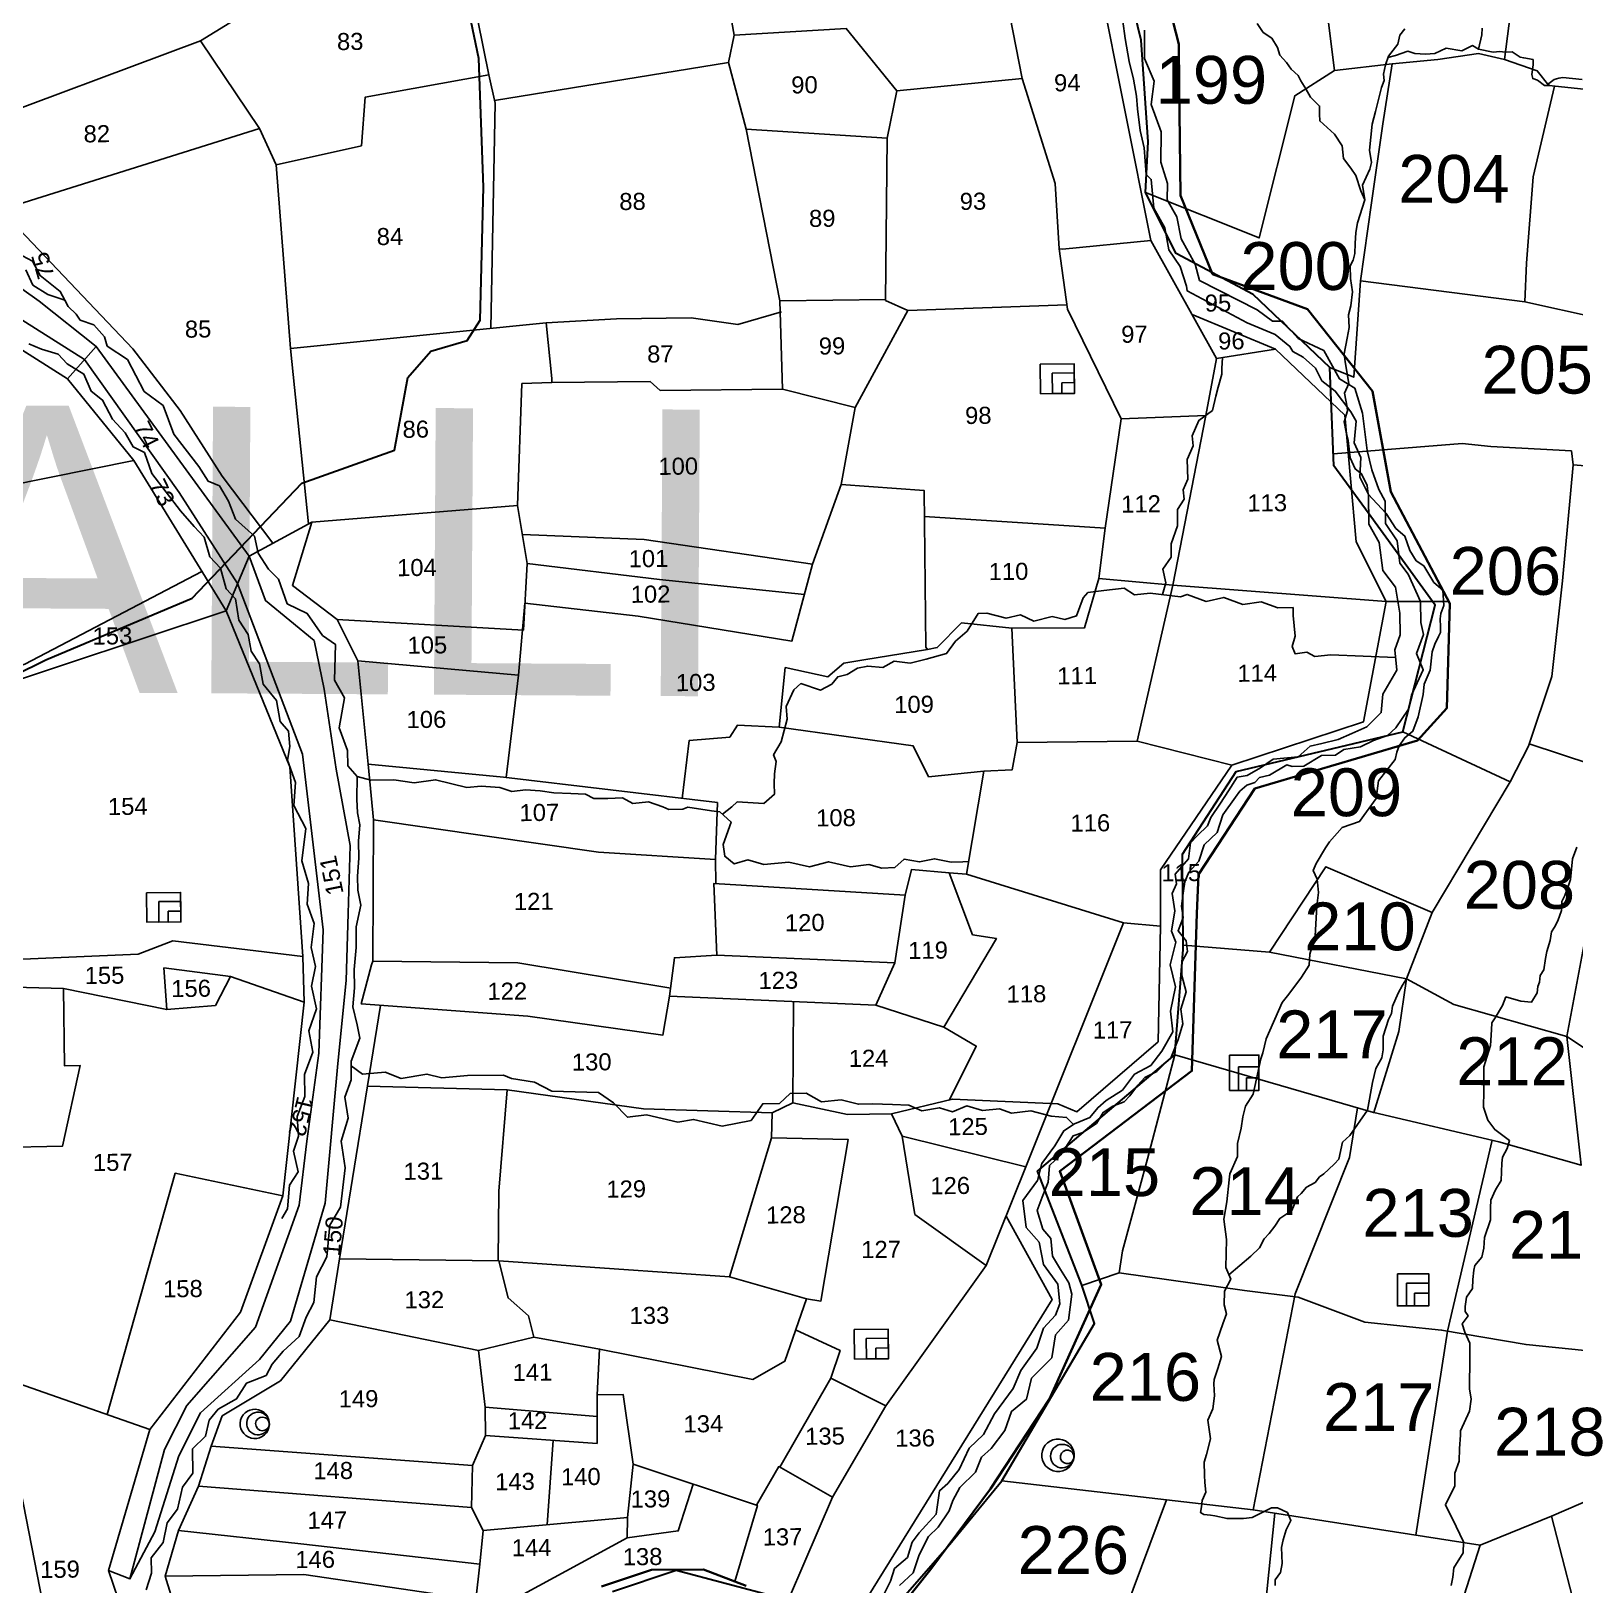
# Model space of a CAD drawing. Header units: inches. Extents: x 304037 to 460575, y 1453943 to 1639883.
# Drawn here: x 326942 to 327772, y 1603326 to 1604162 of the extents above; entities that cross this region are included whole.
import ezdxf

# ---------------------------------------------------------------- set-up
doc = ezdxf.new("R2010")
doc.units = ezdxf.units.IN
doc.header["$MEASUREMENT"] = 0
doc.linetypes.add('ACAD_ISO07W100', pattern=[3, 0, -3])
doc.linetypes.add('BORDER', pattern=[1.75, 0.5, -0.25, 0.5, -0.25, 0, -0.25])
doc.layers.add('FOOTPATH', color=150, linetype='ACAD_ISO07W100', lineweight=30)
doc.layers.add('VILL_BOUNDARY', color=6, linetype='BORDER', lineweight=30)
for name, color, linetype in [('NALA', 4, 'Continuous'), ('ROUND WELL', 5, 'Continuous'), ('SQUAREWELL', 5, 'Continuous'), ('SURVEY_BND', 7, 'Continuous'), ('SURVEY_NO', 7, 'Continuous')]:
    doc.layers.add(name, color=color, linetype=linetype)
doc.styles.get("Standard").update_dxf_attribs({"font": 'arial.ttf'})

# ---------------------------------------------------------------- blocks, each defined once
blk = doc.blocks.new('KALUVOYA')
at = {"layer": 'NALA', "linetype": 'ByBlock'}
for points in [[(-210.838, 56.559), (-210.519, 56.089), (-210.077, 55.789), (-209.775, 55.297), (-209.653, 54.902), (-209.305, 54.517), (-209.06, 54.169), (-208.703, 53.841), (-208.552, 53.559), (-208.29, 53.145), (-208.053, 52.699), (-207.573, 52.239), (-207.573, 51.826), (-207.564, 51.469), (-206.791, 50.779), (-206.387, 50.168), (-206.321, 49.501), (-205.945, 48.994), (-205.672, 48.609), (-205.417, 47.815), (-205.201, 47.336)], [(-203.128, 56.283), (-203.377, 55.943), (-203.495, 55.486), (-203.981, 54.854), (-204.127, 54.406), (-204.23, 53.913), (-204.204, 53.573), (-204.334, 53.207), (-204.439, 52.789), (-204.649, 51.952), (-204.819, 51.299), (-204.963, 49.945), (-204.858, 49.292), (-204.949, 48.939), (-205.329, 48.102), (-205.201, 47.336), (-205.592, 46.134), (-205.67, 45.637), (-205.709, 45.062), (-205.723, 44.539), (-205.814, 44.186), (-205.971, 43.886), (-205.945, 43.232), (-205.854, 42.531), (-205.933, 41.799), (-206.05, 41.329), (-206.024, 40.675), (-206.129, 40.113), (-206.286, 39.29), (-206.233, 38.872), (-206.038, 37.751), (-206.26, 37.241), (-206.129, 36.509), (-206.103, 36.313), (-206.286, 35.738), (-206.168, 35.202), (-206.063, 34.766), (-205.958, 33.864), (-205.697, 33.276), (-205.37, 33.027), (-205.068, 32.42), (-205.029, 31.963), (-204.087, 30.943), (-203.577, 30.172), (-203.105, 29.767), (-202.844, 29.009), (-202.504, 28.486), (-202.111, 28.212), (-201.588, 27.349), (-201.114, 26.949), (-201.062, 26.152), (-201.219, 25.721), (-201.258, 25.446), (-201.245, 25.028), (-201.245, 24.74), (-201.336, 24.518), (-201.533, 24.126), (-201.677, 23.729), (-201.782, 22.762), (-202.083, 22.03), (-202.148, 21.494), (-202.411, 20.325), (-202.686, 19.567), (-203.104, 19.227), (-203.392, 18.809), (-203.51, 18.482), (-203.602, 18.09), (-204.479, 16.971), (-204.597, 16.056), (-205.094, 15.364), (-205.461, 14.854), (-206.363, 14.54), (-207.031, 13.782), (-207.24, 13.482), (-207.726, 12.663), (-207.883, 12.297), (-207.674, 11.839), (-207.608, 11.147), (-207.687, 10.441), (-207.778, 8.859), (-208.053, 7.922), (-208.093, 7.347), (-208.485, 6.707), (-209.152, 5.818), (-209.493, 5.387), (-210.344, 3.486), (-210.514, 2.755), (-210.619, 2.441), (-211.011, 0.592), (-211.406, -0.032), (-211.554, -0.591), (-211.636, -1.182), (-211.835, -1.981), (-211.835, -2.655), (-212.229, -3.558), (-212.262, -3.887), (-212.394, -5.037), (-212.542, -5.94), (-212.394, -6.999), (-212.443, -8.461), (-212.178, -9.075), (-212.497, -9.698), (-212.515, -10.407), (-212.406, -10.88), (-212.588, -11.407), (-212.879, -12.262), (-212.664, -13.111), (-212.855, -13.736), (-213.034, -14.309), (-213.059, -14.551), (-213.021, -15.175), (-213.11, -15.851), (-213.378, -16.437), (-213.225, -17.426), (-213.442, -18.229), (-213.557, -18.636), (-213.544, -19.324), (-213.531, -19.694), (-213.468, -20.205), (-213.668, -20.645), (-213.698, -20.966), (-213.748, -21.276), (-213.578, -21.366), (-213.237, -21.406), (-212.997, -21.446), (-212.366, -21.586), (-212.035, -21.576), (-211.504, -21.576), (-211.053, -21.536), (-210.041, -21.026), (-209.72, -21.026), (-209.209, -21.266), (-209.029, -21.686), (-209.266, -22.173), (-209.427, -22.691), (-209.518, -23.098), (-209.476, -23.93), (-209.574, -24.393), (-209.848, -24.779), (-209.848, -25.073)], [(-199.084, 56.314), (-199.095, 55.979), (-199.268, 55.22), (-198.501, 55.069), (-198.156, 55.101), (-197.869, 55.064), (-197.519, 55.091), (-197.097, 54.81), (-196.903, 54.767), (-196.417, 54.681), (-196.406, 54.4), (-196.482, 53.904), (-196.439, 53.689), (-196.18, 53.602), (-195.828, 53.327), (-195.592, 53.317), (-195.595, 53.438), (-195.309, 53.634), (-195.065, 53.703), (-194.858, 53.746), (-193.86, 53.634)], [(-199.268, 55.22), (-199.586, 55.405), (-200.136, 55.142), (-200.961, 55.274), (-201.558, 54.999), (-202.036, 54.951), (-202.598, 54.999), (-202.968, 55.118), (-203.614, 54.892), (-204.002, 54.791)], [(-200.645, -25.071), (-200.556, -24.648), (-200.512, -24.158), (-200.02, -23.372), (-199.998, -22.793), (-200.399, -21.991), (-200.957, -20.854), (-200.465, -19.866), (-200.465, -19.487), (-200.465, -19.198), (-200.242, -18.574), (-200.22, -17.906), (-200.175, -17.215), (-200.175, -16.992), (-199.706, -15.959), (-199.617, -15.335), (-199.706, -14.8), (-199.706, -14.221), (-199.684, -13.709), (-199.684, -13.33), (-199.684, -12.416), (-199.951, -11.837), (-200.085, -11.392), (-199.772, -10.98), (-199.928, -10.758), (-199.928, -10.49), (-199.861, -10), (-199.549, -9.555), (-199.527, -9.087), (-199.482, -8.597), (-199.415, -8.352), (-199.058, -7.906), (-198.947, -7.438), (-198.924, -6.881), (-198.611, -5.96), (-198.611, -5.336), (-198.589, -4.935), (-198.344, -4.4), (-198.054, -3.91), (-198.054, -3.91), (-198.009, -2.996), (-197.987, -2.685), (-197.742, -2.239), (-197.608, -1.816), (-198.388, -1.248), (-198.744, -0.758), (-198.967, -0.067), (-198.967, 0.757), (-198.967, 1.359), (-198.967, 2.027), (-198.611, 3.148), (-198.566, 3.972), (-198.544, 4.329), (-198.365, 4.596), (-197.986, 5.242), (-197.808, 5.688), (-197.027, 5.465), (-197.027, 5.465), (-196.469, 5.42), (-196.178, 5.896), (-196.147, 6.239), (-196.053, 6.458), (-196.022, 6.801), (-195.819, 7.114), (-195.741, 7.691), (-195.663, 8.066), (-195.49, 8.634), (-195.427, 9.087), (-195.271, 9.337), (-195.099, 9.665), (-194.911, 10.211), (-194.896, 10.679), (-194.724, 10.992), (-194.536, 11.507), (-194.443, 11.834), (-194.332, 12.905), (-194.098, 13.514)], [(-212.277, -8.847), (-211.136, -7.864), (-210.669, -7.432), (-210.426, -6.966), (-210.167, -6.689), (-209.873, -6.292), (-209.613, -5.895), (-208.989, -5.474), (-208.695, -4.765), (-208.505, -4.593), (-208.228, -4.264), (-207.778, -4.022), (-207.536, -3.729), (-207.311, -3.556), (-207.069, -3.331), (-206.758, -3.038), (-206.533, -2.796), (-206.342, -1.904), (-205.954, -1.565), (-205.032, -0.242), (-204.769, 1.205), (-204.601, 1.951), (-204.296, 2.499), (-204.22, 2.925), (-204.22, 3.625), (-203.945, 4.512), (-203.778, 4.817), (-203.732, 5.197), (-203.443, 5.882), (-203.214, 6.308), (-203.001, 6.628)]]:
    blk.add_lwpolyline(points, dxfattribs=at)
at = {"layer": 'ROUND WELL', "linetype": 'ByBlock'}
for centre, major_axis, ratio in [((-221.204, -18.283), (-0.844, 0.072), 1), ((-220.977, -18.326), (-0.116, -0.605), 1), ((-220.719, -18.368), (-0.349, 0.061), 0.999871)]:
    blk.add_ellipse(centre, major_axis=major_axis, ratio=ratio, dxfattribs=at)
at = {"layer": 'SQUAREWELL', "linetype": 'ByBlock'}
for points in [[(-212.244, 2.64), (-210.711, 2.64), (-210.711, 0.796), (-212.244, 0.796)], [(-211.783, 2.03), (-210.711, 2.03), (-210.711, 0.796), (-211.783, 0.796)], [(-211.365, 1.447), (-210.711, 1.447), (-210.711, 0.796), (-211.365, 0.796)], [(-203.465, -8.785), (-201.828, -8.785), (-201.828, -10.461), (-203.465, -10.461)], [(-202.994, -9.275), (-201.828, -9.275), (-201.828, -10.461), (-202.994, -10.461)], [(-202.569, -9.795), (-201.828, -9.795), (-201.828, -10.461), (-202.569, -10.461)]]:
    blk.add_lwpolyline(points, close=True, dxfattribs=at)
at = {"layer": 'SURVEY_BND', "linetype": 'ByBlock'}
for points in [[(-185.731, 61.839), (-190.003, 61.981), (-196.865, 62.811), (-197.919, 54.677), (-196.199, 54.083), (-195.592, 53.317), (-190.615, 52.807), (-186.785, 52.445)], [(-203.783, 54.446), (-206.794, 54.095), (-207.153, 56.87), (-218.355, 61.615)], [(-196.842, 42.02), (-205.437, 43.111), (-204.854, 47.181), (-204.271, 51.32), (-203.783, 54.446), (-201.402, 54.68), (-199.264, 54.992), (-197.919, 54.677)], [(-206.794, 54.095), (-208.87, 52.777), (-210.725, 45.347), (-216.675, 47.727)], [(-195.304, 53.288), (-196.412, 48.552), (-196.764, 44.032), (-196.842, 42.02), (-193.069, 41.181), (-189.261, 40.525)], [(-207.035, 38.577), (-205.783, 38.074), (-205.437, 43.111)], [(-189.273, 40.488), (-190.816, 38.539), (-192.413, 33.337), (-194.307, 33.504), (-194.4, 34.228), (-198.621, 34.452), (-200.113, 34.616), (-206.842, 34.074)], [(-194.307, 33.504), (-194.856, 27.437), (-195.411, 22.437), (-196.644, 18.803), (-197.591, 16.926), (-203.212, 19.546)], [(-196.608, 18.91), (-193.33, 17.832), (-192.721, 18.554), (-190.971, 18.123), (-190.501, 16.552), (-190.501, 16.552), (-190.362, 16.387), (-188.662, 20.125), (-190.461, 24.529), (-191.273, 26.313), (-191.87, 29.012), (-192.413, 33.337)], [(-190.431, 16.469), (-193.157, 11.427), (-194.628, 3.627), (-200.535, 5.284), (-203.001, 6.628), (-201.663, 10.092), (-207.224, 12.488), (-210.159, 8.022), (-203.001, 6.628)], [(-203.001, 6.628), (-203.398, 3.883), (-204.714, -0.361), (-198.165, -1.886), (-193.87, -3.111), (-194.628, 3.627), (-192.464, 2.196), (-192.811, 8.41), (-187.548, 7.502), (-181.089, 6.711), (-178.547, 6.659), (-176.205, 11.346), (-176.17, 14.82), (-180.76, 15.445), (-185.698, 14.646), (-188.098, 16.556), (-192.811, 8.41)], [(-201.663, 10.092), (-197.591, 16.926)], [(-210.159, 8.022), (-214.651, 8.38)], [(-215.107, 2.654), (-216.53, -2.791), (-217.833, -7.596), (-218.003, -8.751), (-219.961, -9.406)], [(-204.718, -0.36), (-215.107, 2.654)], [(-195.409, -21.455), (-199.136, -22.965), (-211.001, -21.127), (-208.803, -9.843), (-205.985, -2.712), (-205.557, -0.116)], [(-200.847, -11.779), (-198.523, -1.803)], [(-218.003, -8.751), (-211.452, -9.664), (-208.655, -10.003), (-205.171, -11.32), (-201.161, -11.725), (-196.745, -12.485), (-191.459, -13.01)], [(-200.847, -11.779), (-202.499, -22.444)], [(-210.997, -21.128), (-224.142, -19.622)], [(-186.749, -34.707), (-196.605, -32.035), (-193.757, -27.857), (-195.409, -21.455), (-190.933, -19.513)], [(-215.521, -20.609), (-218.576, -28.779), (-223.556, -26.551), (-225.673, -28.104), (-230.195, -26.612)], [(-218.576, -28.779), (-210.894, -31.412), (-209.862, -21.303)], [(-202.606, -33.863), (-199.136, -22.965)]]:
    blk.add_lwpolyline(points, dxfattribs=at)
at = {"layer": 'VILL_BOUNDARY', "linetype": 'ByBlock'}
for points in [[(-244.476, -25.415), (-241.144, -24.297), (-235.895, -25.687)], [(-229.919, -26.44), (-226.844, -22.928), (-224.142, -19.622), (-219.295, -11.395), (-219.981, -9.346), (-222.286, -3.44), (-215.107, 2.654), (-214.669, 8.154), (-214.717, 13.144), (-211.911, 17.468), (-203.212, 19.546), (-201.526, 26.162), (-205.024, 30.986), (-206.814, 33.439), (-207.035, 38.577), (-211.043, 42.4), (-215.064, 44.536), (-216.675, 47.727), (-216.539, 50.363), (-216.899, 55.689), (-218.355, 61.615)]]:
    blk.add_lwpolyline(points, dxfattribs=at)
at = {"layer": 'SURVEY_NO', "linetype": 'ByBlock'}
for s, p in [('199', (-216.141, 52.358)), ('204', (-203.46, 47.189)), ('200', (-211.707, 42.63)), ('205', (-199.105, 37.22)), ('206', (-200.762, 26.702)), ('209', (-209.06, 15.128)), ('208', (-200.022, 10.297)), ('210', (-208.352, 8.119)), ('217', (-209.812, 2.475)), ('212', (-200.401, 1.075))]:
    blk.add_text(s, height=2.5, rotation=0.02818, dxfattribs=at).set_placement(p)
for s, p in [('215', (-221.7, -4.731)), ('214', (-214.343, -5.721)), ('213', (-205.299, -6.852)), ('219', (-197.643, -7.997)), ('216', (-219.553, -15.433)), ('217', (-207.357, -17.003)), ('218', (-198.413, -18.283)), ('226', (-223.308, -24.483))]:
    blk.add_text(s, height=2.5, dxfattribs=at).set_placement(p)
blk = doc.blocks.new('BRAHMANAPALLE')
at = {"layer": 'FOOTPATH', "linetype": 'ByBlock'}
blk.add_lwpolyline([(93.94, 35.71), (106.33, 41.65), (125.7, 49.57), (140.35, 64.57), (152.64, 68.79), (154.53, 78.38), (157.58, 81.81), (162.41, 83.18), (164.14, 85.85), (164.77, 103.38), (164.37, 120.39), (162.25, 131.21)], dxfattribs=at)
at = {"layer": 'NALA'}
for points in [[(249.41, 124.35), (249.69, 122.09), (250.18, 119.02), (250.74, 116.71), (251.1, 114.44), (251.21, 112.79), (251.54, 109.91), (252.06, 107.62), (252.25, 104.1), (252.93, 103.44), (253.21, 99.63), (254.64, 97.03), (255.14, 94.13), (256.61, 91.89), (257.44, 89.28), (257.53, 88.66), (265.39, 84.38), (269.05, 82.79), (270.98, 81.19), (271.38, 80.5), (272.71, 79.73), (274.35, 78.28), (275.14, 76.61), (276.9, 75.23), (278.94, 72.46), (279.61, 71.21), (279.33, 68.37), (280.17, 66.41), (280.01, 63.84), (281.14, 61.53), (281.14, 57.59), (282.48, 55.19), (282.91, 51.48), (284.56, 49.25), (285.1, 45.82), (285.1, 42.96), (284.4, 40.99), (284.64, 38.29), (282.75, 35.13), (282.5, 32.71), (280.57, 30.84), (278.59, 30.01), (276.8, 29.23), (274.61, 28.71), (273.07, 28.39), (271.48, 27.01), (268.19, 26.73), (266.49, 25.58), (264.72, 24.6), (263.41, 24.41), (262.22, 22.63), (261.15, 20.98), (259.85, 19.11), (259.41, 18.04), (258.08, 16.77), (257.14, 15.82), (256.85, 13.71), (255.08, 11.68), (255.22, 10.39), (254.64, 9.12), (254.95, 6.84), (254.49, 4.19), (255.06, 2.69), (254.28, -0.29), (254.93, -3.2), (254.25, -6.39), (254.51, -9.11), (253.04, -11.64), (251.56, -13.55), (249.39, -14.66), (247.79, -16.73), (245.65, -18.07), (244.51, -19.03), (243.45, -20.33), (241.43, -21.13), (239.98, -22.03), (238.77, -24.01), (237.04, -26.31), (236.45, -28.56), (234.5, -31.15), (234.9, -34.74), (236.57, -36.69), (237.11, -39.63), (238.99, -42.27), (239.2, -44.87), (238.61, -46.36), (237.02, -48.04), (236.11, -50.69), (233.95, -53.6), (232.93, -55.96), (230.45, -59.28), (228.96, -62), (227.04, -63.77), (225.69, -66.57), (224.16, -68.43), (223.07, -69.36), (222.6, -72.47), (220.33, -74.87), (219.36, -76.09), (218.72, -78.11), (216.99, -79.57), (216.45, -81.24), (215.36, -83.33)], [(104.52, 83.36), (106.2, 82.66), (108.37, 81.97), (109.55, 80.67), (111.77, 79.31), (112.68, 77.03), (114.18, 75.85), (115.48, 73.33), (117.14, 71.51), (118.16, 69.61), (119.62, 68.85), (120.58, 66.1), (124.31, 61.11), (126.07, 59.03), (127.38, 57.6), (128.13, 55), (129.51, 53.48), (130.21, 50.73), (131.45, 49.41), (131.83, 46.58), (133.06, 44.69), (133.44, 42.5), (134.52, 40.8), (134.95, 38.12), (136.69, 35.95), (137.15, 33.17), (138.22, 31.88), (138.41, 29.86), (138.05, 28.04), (139.1, 25.08), (138.85, 22.05), (140.4, 19.01), (139.8, 14.75), (140.64, 11.73), (140.46, 8.99), (141.33, 6.46), (140.92, 3.27), (141.45, 0.74), (140.9, -1.81), (141.53, -4.82), (140.47, -7.72), (140.97, -10.54), (139.86, -13.46), (139.87, -16.38), (138.81, -19.02), (138.96, -21.61), (138.28, -23.59), (138.87, -26.3), (137.71, -28.06), (137.39, -31.21), (136.64, -32.47)], [(252.24, 123.13), (252.24, 119.4), (253.47, 116.4), (253.01, 113.35), (254.33, 109.71), (254.23, 105.7), (255.09, 102.87), (255.02, 100.73), (256.24, 98.46), (256.8, 95.56), (258.61, 92.18), (259.15, 90.03), (266.7, 86.07), (268.74, 84.54), (270.03, 84.54), (272.11, 82.23), (275.44, 80.58), (277.47, 76.82), (279.48, 75.56), (280.48, 72.27), (281.02, 67.34), (281.61, 64.78), (282.51, 62.15), (283.34, 60.64), (283.34, 57.65), (284.88, 55.36), (285.18, 52.4), (286.25, 50.93), (287.87, 47.33), (287.87, 44.57), (288.21, 42.98), (287.23, 40.48), (288.11, 38.3), (286.52, 34.95), (286.13, 33.12), (284.4, 30.7), (283.3, 29.7), (281.46, 29.06), (279.7, 28.23), (277.5, 27.89), (276.4, 27.15), (274.57, 27.15), (272.2, 25.74), (270.68, 25.74), (269.99, 25.95), (267.67, 24.64), (266.35, 24.32), (265.71, 23.68), (264.68, 23.32), (263.71, 22.55), (263.15, 21.76), (261.43, 19.46), (260.67, 17.14), (258.94, 15.52), (258.2, 13.36), (256.89, 11.93), (256.32, 10.67), (256.09, 9.15), (255.86, 7.45), (256.06, 5.95), (255.36, 4.21), (256.44, 2.89), (256.58, 1.44), (255.8, 0.04), (255.8, -1.69), (256.35, -3.85), (255.63, -6.15), (255.87, -8.08), (255.21, -10.13), (254.29, -12.45), (252.36, -14.32), (250.76, -15.1), (249.85, -16.1), (248.74, -17.52), (248.01, -18.27), (246.49, -18.85), (245.23, -19.66), (244.31, -21.11), (242.49, -22.3), (241.2, -22.69), (239.57, -25.19), (238.06, -26.6), (237.84, -28.77), (237.03, -30.74), (236.34, -32.5), (237.08, -34.98), (238.13, -36.23), (238.33, -38.57), (239.34, -40.32), (240.44, -42.11), (240.83, -43.62), (240.34, -47.02), (238.6, -48.93), (238.07, -51.97), (235.37, -54.63), (234.66, -57.41), (232.66, -58.99), (231.78, -61.49), (229.95, -63.84), (228.64, -65.01), (227.83, -66.97), (225.75, -68.98), (224.79, -70.67), (224.32, -72.02), (222.84, -74.15), (221.53, -75.39), (220.28, -77.79), (219.45, -80.18), (217.64, -81.8)], [(103.15, 95.37), (105.15, 94.3), (106.12, 92.37), (108.75, 90.26), (109.7, 88.41)], [(104.26, 93.16), (105.15, 91.14), (107.12, 89.87), (109.35, 89.09), (109.79, 88.25), (110.81, 87.25), (111.36, 86.45), (113.14, 85.8), (114.54, 84.2), (114.86, 82.96), (117.52, 81.17), (119.69, 76.93), (122.18, 75.03), (123.54, 71.25), (126.81, 66.92), (128, 64.98), (129.48, 64.36), (130.68, 62.33), (131.56, 59.93), (134.02, 57.64), (134.51, 55.41), (135.83, 53.29), (137.16, 51.96), (138.27, 48.7), (140.89, 47.38), (142.89, 44.45), (144.57, 43.26), (144.39, 38.54), (145.68, 36.2), (144.94, 32.23), (146.02, 29.25), (146.02, 27.19), (147.24, 25.77), (147.14, 22.79), (147.24, 20.99), (147.53, 19.41), (147.33, 17.26), (147.33, 15), (147.14, 12.62), (147.14, 10.77), (147.53, 8.8), (146.87, 5.94), (146.87, 3.2), (146.57, 0.29), (146.57, -2.1), (146.34, -4.61), (146.89, -7.01), (147.19, -8.75), (146.04, -11.77), (146, -14.26), (145.12, -16.53), (145.53, -19.32), (144.61, -22.33), (145.08, -25.85), (144.42, -31.03), (142.96, -33.39), (142.55, -37.57), (141.12, -40.22), (140.75, -43.59), (139.73, -45.51), (138.74, -48.04), (136.64, -49.99), (135.14, -51.67), (134.33, -53.18), (131.72, -54.14), (130.4, -56.2), (127.94, -57.55), (126.76, -58.95), (126.25, -61.08), (124.52, -62.73), (124.52, -65.93), (123.13, -67.76), (122.43, -70.69), (121.07, -72.45), (120.52, -75.07), (118.91, -77.05), (118.91, -79.1), (118.21, -81.27)], [(253.82, 48.61), (254.25, 50.16), (253.91, 51.96), (255.01, 53.54), (255.01, 55.29), (255.9, 57.67), (255.9, 59.84), (256.79, 61.19), (256.67, 62.41), (257.33, 63.82), (257.25, 66.39), (258.08, 68.2), (257.94, 69.51), (258.86, 71.56), (260.67, 72.86), (261.13, 74.74), (261.48, 75.91), (261.98, 77.62), (261.98, 78.4), (262.07, 79.78)], [(195.41, 20.26), (196.65, 21.22), (197.34, 21.88), (200.87, 21.64), (202.29, 22.82), (202.29, 24.24), (202.31, 25.52), (202.57, 27.16), (202.23, 28.03), (203.25, 29.75), (204.06, 32.74), (203.95, 34.4), (205, 36.6), (205.93, 37.39), (208.51, 36.51), (210.01, 37.27), (210.83, 38.24), (212.08, 38.54), (213.45, 39.37), (214.79, 39.6), (216.79, 39.38), (218.29, 40.21), (220.38, 39.92), (222.53, 40.45), (225.21, 41.15), (226.41, 42.76), (227.97, 44.09), (229.45, 46.4), (230.61, 46.4), (233.12, 45.71), (235.02, 46.13), (236.77, 45.29), (239.19, 45.88), (240.89, 45.47), (242.43, 45.93), (243.31, 48.3), (243.97, 49.01), (246.05, 49.24), (248.76, 49.51), (250.11, 48.63), (252.17, 48.84), (256.19, 48.27), (257.06, 48.6), (259.56, 47.63), (261.88, 48.16), (264.41, 47.2), (266.81, 47.51), (269.03, 46.7), (271.02, 46.7), (271.02, 45.65), (271.25, 42.91), (270.85, 41.57), (271.25, 40.59), (272.79, 40.78), (273.84, 40.2), (275.93, 40.43), (284.49, 39.96)], [(147.24, 25.77), (149.02, 25.3), (152.07, 25.3), (154.74, 24.85), (157.58, 25.23), (161.68, 24.17), (163.61, 24.33), (166.05, 24.14), (167.62, 23.58), (169.42, 23.77), (171.36, 23.64), (173.18, 23.35), (175.41, 23.24), (177.33, 23.1), (178.43, 22.55), (180.29, 22.49), (182.22, 22.57), (183.57, 21.8), (185.65, 22.02), (187.55, 21.31), (188.31, 20.98), (190.19, 20.98), (190.86, 21.23), (193.98, 20.72), (195.05, 20.58), (196.56, 19.21), (195.47, 16.26), (195.65, 14.72), (196.88, 13.69), (198.7, 14.19), (200.77, 13.57), (204.07, 13.83), (206.82, 13.19), (209.34, 13.83), (212.23, 13.13), (214.65, 13.43), (216.34, 12.91), (218.08, 12.99), (219.3, 14.07), (221.35, 13.67), (223.33, 14.07), (225.54, 13.61), (227.04, 13.65), (227.76, 13.67)], [(146.03, -12.42), (147.52, -13.5), (150.51, -13.27), (152.62, -14.15), (156.01, -13.6), (157.99, -14.1), (161.35, -13.85), (166.13, -13.85), (167.16, -14.31), (170.18, -14.82), (172.46, -16.03), (178.61, -16.28), (180.6, -17.67), (182.4, -19.59), (184.92, -19.32), (189.05, -20.3), (191.14, -19.98), (194.9, -20.91), (198.72, -20.21), (200.3, -18.02), (202.49, -18.02), (203.93, -16.69), (206.06, -16.69), (208.05, -17.83), (210.65, -17.6), (212.91, -18.22), (214.8, -18.18), (217.42, -18.3), (219.59, -18.4), (221.29, -19.18), (223.6, -18.8), (225.34, -19.34), (227.24, -18.59), (229.28, -19.21), (231.52, -19.02), (233.1, -19.61), (235.66, -19.35), (238.36, -20.07), (240.38, -20.26), (241.28, -21.22)]]:
    blk.add_lwpolyline(points, dxfattribs=at)
at = {"layer": 'ROUND WELL', "linetype": 'ByBlock'}
for centre, major_axis, ratio in [((132.77, -59.53), (-1.86, 0.51), 1), ((133.2, -59.48), (-0.15, -1.49), 1), ((133.79, -59.54), (-0.902, 0.051), 0.999297)]:
    blk.add_ellipse(centre, major_axis=major_axis, ratio=ratio, dxfattribs=at)
at = {"layer": 'SQUAREWELL', "linetype": 'ByBlock'}
for points in [[(238, 79.2), (242.49, 79.2), (242.49, 75.31), (238, 75.31)], [(239.59, 78.02), (242.49, 78.02), (242.49, 75.31), (239.59, 75.31)], [(240.81, 76.73), (242.49, 76.73), (242.49, 75.31), (240.81, 75.31)], [(119.27, 10.74), (123.76, 10.74), (123.76, 6.85), (119.27, 6.85)], [(120.86, 9.56), (123.76, 9.56), (123.76, 6.85), (120.86, 6.85)], [(122.08, 8.27), (123.76, 8.27), (123.76, 6.85), (122.08, 6.85)], [(212.03, -47.97), (216.52, -47.97), (216.52, -51.86), (212.03, -51.86)], [(213.62, -49.15), (216.52, -49.15), (216.52, -51.86), (213.62, -51.86)], [(214.85, -50.44), (216.52, -50.44), (216.52, -51.86), (214.85, -51.86)]]:
    blk.add_lwpolyline(points, close=True, dxfattribs=at)
at = {"layer": 'SURVEY_BND', "linetype": 'ByBlock'}
for points in [[(224.67, 251.57), (224.97, 245.37), (233.21, 230.03), (234.91, 227.09), (235.53, 218.36), (231.98, 199.09), (218.02, 184.92), (205.45, 171.37), (194.7, 160.82), (175.64, 158.3), (172.5, 143.8), (194.53, 144.23), (198.1, 123.09), (212.9, 123.8), (219.5, 115.49), (218.13, 109.25), (199.52, 110.68), (197.31, 119.5), (198.1, 123.09)], [(113.43, 82.94), (105.98, 88.99), (103.68, 90.64), (99.71, 97.33), (94.09, 105.38), (87.35, 116.36), (86.64, 117.61), (83.88, 127.27), (81.04, 137.92), (78.38, 147.61), (71.7, 161.59), (65.71, 159.22), (61.89, 157.16), (71.99, 135.81), (75.39, 125.87), (79.76, 113.85), (63.79, 107.31), (62.93, 107.12), (55.15, 130.21), (28.88, 125.72), (47.63, 70.32)], [(111.86, 81.22), (101.15, 88.19), (94.62, 96.02), (89.7, 102.24), (84.7, 113.14), (79.73, 123.86), (72.44, 143.01), (68.57, 151.74), (66.01, 159.34)], [(211.16, 151.62), (231.07, 144.01), (236.04, 116.94), (219.5, 115.49)], [(139.06, 82.4), (137.44, 106.67), (148.72, 109.04), (149.29, 115.43), (165.66, 118.22), (161.46, 140.27), (142.43, 132.05), (127.64, 123.14), (135.3, 111.49), (137.44, 106.67)], [(246.37, 129.47), (252.79, 95.39), (241.1, 94.37), (240.68, 94.4), (240.25, 103.04), (236.04, 116.94)], [(127.64, 123.14), (95.92, 111.68), (92.97, 115.76)], [(166.37, 114.81), (197.31, 119.5)], [(165.66, 118.22), (166.44, 114.46), (165.56, 84.75)], [(79.76, 113.85), (87.49, 103.02), (98.67, 85.8), (109.58, 78.72)], [(95.92, 111.68), (101.05, 101.13), (135.3, 111.49)], [(199.52, 110.68), (203.73, 87.97), (217.74, 87.97)], [(241.6, 87), (220.62, 86.51), (217.69, 87.86), (218.13, 109.25)], [(101.05, 101.13), (118.25, 82.56), (124.4, 74.35), (129.85, 65.61), (136.43, 56.69)], [(240.68, 94.4), (241.67, 86.43), (248.59, 71.89), (259.77, 72.21), (261.3, 79.69)], [(252.79, 95.39), (261.3, 79.69), (269.1, 80.84), (258.13, 85.54)], [(172.85, 85.4), (182.15, 85.83), (191.98, 85.83), (198.14, 84.9), (203.91, 86.51)], [(203.73, 87.97), (203.93, 76.31), (187.81, 76.31), (186.49, 77.5), (173.51, 77.52)], [(203.93, 76.31), (213.52, 73.76), (220.62, 86.51)], [(141.17, 59.19), (139.06, 82.4), (172.85, 85.4), (173.53, 78.03), (173.51, 77.52), (169.56, 77.4), (168.81, 61.34)], [(67.42, 58.17), (118.24, 67.83), (109.58, 78.72), (113.43, 82.94), (133.32, 55.04), (130.17, 47.83), (118.24, 67.83)], [(111.86, 81.22), (124.16, 63.54), (131.74, 51.43), (140.05, 28.82), (142.54, 5.59), (141.79, -10.7), (140.04, -22.29), (138.94, -30.74), (133.03, -46.76), (123.82, -57.01), (120.83, -62.77), (116.17, -79.31), (116.06, -79.82), (113.25, -78.69), (118.89, -60.11), (98.97, -52.88), (104.85, -84.74), (108.14, -102.46), (122.03, -105.34), (113.25, -78.69)], [(269.1, 80.84), (278.16, 72.03), (279.46, 55.29), (283.32, 47.38)], [(213.52, 73.76), (211.55, 63.61), (222.5, 62.71), (222.5, 42), (222.7, 41.7), (224, 41.94), (227.22, 45.16), (233.86, 44.42), (234.41, 29.31), (250.26, 29.31), (255.19, 49.84), (245.43, 50.85), (243.48, 44.35), (233.86, 44.42)], [(246.35, 57.47), (248.59, 71.89)], [(283.32, 47.38), (255.19, 49.84), (259.77, 72.21)], [(169.64, 48.43), (184.56, 46.54), (204.83, 43.01), (207.64, 53.16), (211.55, 63.61)], [(133.32, 55.04), (141.62, 59.43), (138.98, 51.11), (144.82, 46.52), (169.4, 44.87), (169.99, 53.63), (168.81, 61.34), (141.62, 59.43)], [(207.64, 53.16), (185.46, 56.64), (169.4, 57.49)], [(245.43, 50.85), (246.35, 57.47), (222.5, 59.28)], [(116.06, -79.82), (119.4, -73.62), (122.68, -63.64), (125.63, -58), (133.51, -51.03), (137.65, -46.01), (142.38, -30.49), (144.27, -12.07), (145.47, -1.14), (145.83, 7.73), (146.23, 16.68), (144.47, 26.78), (143.01, 37.38), (141.75, 43.78), (135.4, 49.15), (133.32, 55.04)], [(169.99, 53.63), (187.45, 51.35), (206.53, 49.13)], [(130.17, 47.83), (97.43, 37.38), (93.53, 30.61), (90.92, 36.79), (103.55, 41.1), (127.03, 53.08)], [(93.53, 30.61), (93.12, 28.08), (97.82, 21.74), (96.74, 16.69), (98.1, 15.12), (98.68, 2.03), (118.09, 2.65), (122.65, 4.35), (139.81, 2.1), (138.37, 27.15), (130.17, 47.83)], [(168.68, 38.93), (169.64, 48.43)], [(262.71, 25.98), (280.14, 31.5), (283.32, 47.38), (291.59, 47.26)], [(147.51, 41.07), (144.82, 46.52)], [(148.69, 27.38), (147.51, 41.07), (168.68, 38.93), (166.91, 25.45)], [(222.7, 41.7), (214.28, 40.42), (211.64, 40.03), (209.51, 38.27), (203.9, 39.54), (203.03, 31.66), (220.69, 29.01), (222.66, 24.92), (229.96, 25.58), (233.7, 25.69), (234.41, 29.31)], [(203.03, 31.66), (197.51, 31.98), (196.47, 30.44), (191.11, 30.04), (190.11, 22.41)], [(250.26, 29.31), (262.71, 25.98), (253.16, 12.3), (253.07, 4.84)], [(149.34, 20.03), (148.69, 27.38), (166.54, 25.5), (194.75, 21.8), (194.4, 14.29)], [(229.96, 25.58), (227.53, 11.99)], [(194.41, 11.11), (194.4, 14.29), (179, 15.43), (149.34, 20.03), (149.03, 1.39)], [(225.26, 12.21), (220.27, 12.68), (219.4, 9.31), (217.94, 0.4), (194.45, 1.68), (188.84, 1.4), (188.16, -3.69), (215.36, -5.15), (217.94, 0.4)], [(219.4, 9.31), (194.15, 11.13), (194.45, 1.68)], [(224.95, -17.77), (228.57, -10.72), (224.3, -8.17), (231.39, 3.44), (228.24, 3.98), (225.26, 12.21), (227.53, 11.99), (248.16, 5.36)], [(217.27, -19.55), (225.33, -17.68), (239.25, -18.48), (241.76, -19.55), (252.56, -10.42), (253.07, 4.84), (248.16, 5.36), (234.92, -26.75)], [(139.81, 2.1), (139.93, -3.93)], [(108.17, -1.79), (100.02, -1.48), (98.68, 2.03)], [(99.46, -22.65), (107.79, -22.59), (110.26, -11.97), (108.17, -11.97), (108.17, -1.79), (121.77, -4.7), (121.44, 0.79), (130.24, -0.44), (128.18, -4.26), (121.77, -4.7)], [(188.16, -3.69), (187.21, -8.8), (169.4, -6.1), (147.44, -4.25), (148.87, 0.92), (149.03, 1.39), (168.18, 0.96), (188.31, -2.62)], [(130.24, -0.44), (139.93, -3.93), (136.8, -29.47)], [(149.98, -4.47), (144.18, -37.87)], [(204.51, -4.57), (204.25, -17.93)], [(215.36, -5.15), (224.3, -8.17)], [(148.14, -15.1), (166.57, -15.79), (165.34, -29.16), (165.12, -38.37)], [(166.57, -15.79), (184.56, -18.5), (201.54, -19.24)], [(201.4, -22.52), (201.54, -19.24), (204.25, -17.93), (211.47, -19.55), (217.27, -19.55), (218.66, -22.5)], [(205.76, -43.83), (207.68, -44.14), (211.53, -22.88), (201.4, -22.52), (195.65, -40.8)], [(216.1, -58.09), (229.56, -39.69), (220.2, -32.84), (218.66, -22.5), (234.92, -26.75), (229.56, -39.69)], [(113.31, -58.09), (122.65, -26.32), (136.8, -29.47), (131.07, -44.75), (118.89, -60.11)], [(232.24, -33.22), (238.19, -44.3), (209.19, -89.96)], [(165.21, -38.37), (144.18, -37.87), (142.84, -45.91)], [(178.4, -50.17), (198.57, -54.4), (202.83, -52.04), (205.76, -43.83), (195.65, -40.8), (165.21, -38.37), (166.4, -43.27), (169.06, -45.68), (169.72, -48.5)], [(127, -62.4), (128.49, -58.42), (136.23, -53.88), (142.84, -45.91), (162.4, -50.19), (163.2, -57.67)], [(162.4, -50.19), (169.72, -48.5), (178.4, -50.17), (177.99, -56.21)], [(208.87, -54.33), (210.14, -50.68), (204.3, -47.93)], [(208.91, -70.07), (216.1, -58.09), (208.87, -54.33), (202, -66.01)], [(162.78, -73.94), (181.83, -72.44), (182.66, -65.42), (181.45, -56.21), (177.99, -56.21), (177.92, -62.6), (163.2, -61.39), (163.2, -57.67), (177.96, -59.05)], [(163.2, -61.39), (161.44, -65.33), (161.25, -70.89)], [(161.44, -65.33), (127, -62.4), (125.23, -67.69)], [(172.13, -62.12), (171.24, -73.27)], [(195.91, -81.04), (199, -71.04), (182.66, -65.42)], [(122.55, -73.48), (125.23, -67.69), (161.25, -70.89), (162.78, -73.94), (162.27, -78.38)], [(198.9, -71.01), (201.88, -65.94), (208.91, -70.07), (203.09, -83.18)], [(190.53, -68.13), (188.52, -74.28), (181.77, -75.14), (181.83, -72.44)], [(138.68, -75.42), (122.55, -73.48), (120.71, -79.5)], [(138.68, -75.42), (162.27, -78.38), (161.68, -83.07), (139.01, -79.5)], [(181.77, -75.14), (163.91, -84.58), (161.68, -83.07)], [(122.18, -84.36), (120.71, -79.5), (139.01, -79.5)]]:
    blk.add_lwpolyline(points, dxfattribs=at)
at = {"layer": 'VILL_BOUNDARY', "linetype": 'ByBlock', "lineweight": 35}
for points in [[(178.29, -81.49), (184.91, -79.4), (191.77, -79.4), (197.41, -81.64)], [(215.67, -87.19), (221.81, -79.68), (229.79, -69.19), (237.65, -57.46), (244.71, -42.37), (239.39, -27.37), (257, -14.32), (257.86, 6.47), (258.14, 11.62), (265.72, 22.9), (287.27, 28.99), (291.18, 33.22), (291.71, 47.02), (284.1, 61.84), (281.83, 75.14), (273.35, 86.09), (260.89, 90.86), (256.76, 101.28), (256.76, 115.87), (256.76, 121.27), (253.75, 133.66)]]:
    blk.add_lwpolyline(points, dxfattribs=at)
at = {"layer": 'SURVEY_NO', "linetype": 'ByBlock'}
for s, p in [('83', (145.65, 121.7)), ('90', (205.55, 115.31)), ('94', (240.24, 115.2)), ('82', (112.07, 109.89)), ('88', (182.68, 100.17)), ('93', (227.62, 99.69)), ('89', (207.7, 97.66)), ('84', (150.61, 95.9)), ('85', (125.15, 83.96)), ('95', (259.81, 85.9)), ('97', (248.74, 81.91)), ('87', (186.13, 80)), ('99', (208.8, 80.8)), ('96', (261.52, 80.88)), ('86', (153.73, 70.42)), ('98', (228.01, 71.42)), ('100', (187.45, 65.15)), ('112', (248.48, 59.49)), ('113', (265.14, 59.45)), ('104', (152.81, 52.16)), ('101', (183.39, 53)), ('110', (230.89, 50.77)), ('102', (183.61, 48.3)), ('153', (112.52, 43.58)), ('105', (154.07, 41.91)), ('111', (239.79, 36.91)), ('114', (263.57, 36.98)), ('103', (189.44, 36.57)), ('109', (218.23, 33.36)), ('106', (153.84, 32.09)), ('154', (114.29, 21.05)), ('107', (168.61, 19.64)), ('108', (207.76, 18.51)), ('116', (241.32, 17.45)), ('115', (253.24, 10.75)), ('121', (167.74, 7.91)), ('120', (203.48, 4.71)), ('119', (219.72, 0.88)), ('155', (110.97, -1.22)), ('156', (122.38, -3.07)), ('122', (164.11, -3.9)), ('123', (199.91, -2.87)), ('118', (232.64, -5.02)), ('117', (243.96, -9.91)), ('130', (175.16, -13.37)), ('124', (211.71, -13.29)), ('125', (224.73, -22.45)), ('157', (111.79, -25.92)), ('131', (152.78, -27.54)), ('129', (179.52, -30.19)), ('126', (222.29, -30.22)), ('128', (200.57, -33.84)), ('127', (213.08, -38.54)), ('158', (120.86, -42.7)), ('132', (152.71, -44.51)), ('133', (182.4, -46.91)), ('141', (166.88, -54.25)), ('149', (143.88, -57.49)), ('142', (166.16, -60.63)), ('134', (189.36, -61.3)), ('135', (205.4, -63.11)), ('136', (217.29, -63.49)), ('148', (140.43, -66.94)), ('143', (164.41, -68.65)), ('140', (173.11, -68.1)), ('139', (182.27, -71.14)), ('147', (139.58, -73.47)), ('144', (166.5, -77.39)), ('137', (199.65, -76.34)), ('159', (104.23, -79.56)), ('146', (137.92, -78.64)), ('138', (181.14, -78.75))]:
    blk.add_text(s, height=2.25, dxfattribs=at).set_placement(p)
for s, rotation, p in [('75', 105.7807, (108.05, 92.32)), ('74', 295.7403, (118.16, 72.3)), ('73', 295.7403, (120.14, 64.64)), ('151', 100.8951, (145.29, 10.39)), ('152', 255.7791, (138.9, -16.21)), ('150', 84.4836, (144.23, -37.59))]:
    blk.add_text(s, height=2.25, rotation=rotation, dxfattribs=at).set_placement(p)

msp = doc.modelspace()

# ---------------------------------------------------------------- block references
at = {"linetype": 'ByBlock', "xscale": 4.073260406133785, "yscale": 4.073260406163172, "zscale": 4.073260406132811, "rotation": 0.6373421312504375}
msp.add_blockref('BRAHMANAPALLE', (326518.35, 1603649.42), dxfattribs=at)
at = {"layer": 'SURVEY_NO', "linetype": 'ByBlock', "xscale": 10.28897121464032, "yscale": 10.28897121457703, "zscale": 10.28897121467575, "rotation": 359.9644961035237}
msp.add_blockref('KALUVOYA', (329769.76, 1603582.78), dxfattribs=at)

# ---------------------------------------------------------------- texts
at = {"layer": 'SQUAREWELL', "color": 1, "linetype": 'ByBlock'}
msp.add_text('BRAHMANA PALLI', height=154.1124, rotation=359.65086, dxfattribs=at).set_placement((325453.82, 1603815.51))

doc.saveas('drawing.dxf')
